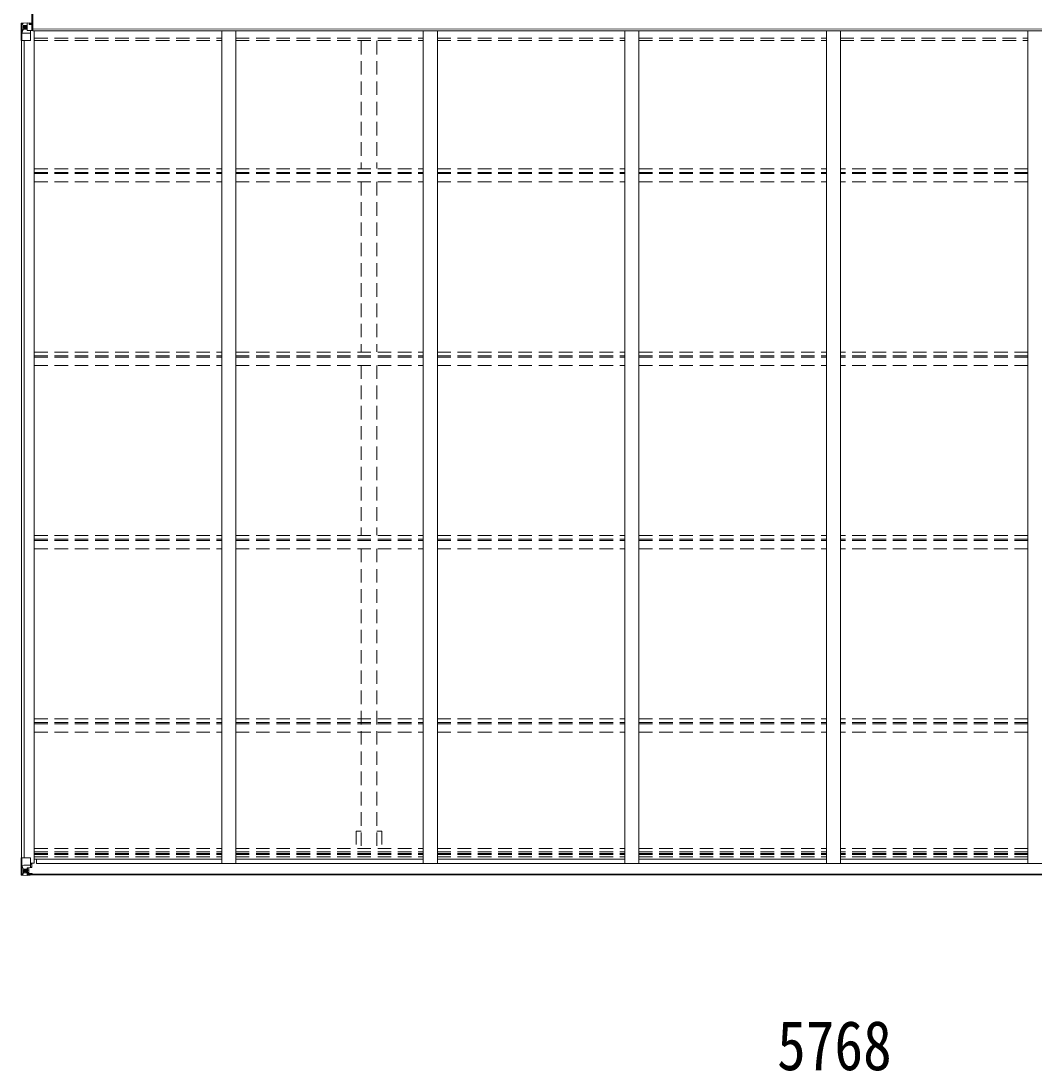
# Model space of a CAD drawing. Units: millimetres at full size, sheet at 1:40; details may follow other scales. Extents: x -11243 to 11243, y -7760 to 7760.
# Drawn here: x 1794 to 5397, y 247 to 3978 of the extents above; entities that cross this region are included whole.
import ezdxf
from ezdxf.enums import TextEntityAlignment as Align

# ---------------------------------------------------------------- set-up
doc = ezdxf.new("R2010")
doc.units = ezdxf.units.MM
doc.header["$LTSCALE"] = 40
doc.linetypes.add('DASHED1', pattern=[1.8, 1.2, -0.6])
for name, color, linetype, lineweight in [('0-3_ELV2', 4, 'Continuous', 9), ('0-4_TABLE1', 6, 'Continuous', 9), ('0-6_OTH_LINE', 6, 'Continuous', 9)]:
    doc.layers.add(name, color=color, linetype=linetype, lineweight=lineweight)
doc.styles.add('ＭＳ ゴシック', font='')
doc.styles.get('ＭＳ ゴシック').set_extended_font_data('MS Gothic')

msp = doc.modelspace()

# ---------------------------------------------------------------- linework, layer by layer
at = {"layer": '0-3_ELV2'}
for p, q in [((1823.01, 3970.22), (1833.5, 3970.22)), ((1833.01, 3962.32), (1833.5, 3962.32)), ((1821.24, 3944.44), (1836, 3944.44)), ((1833.01, 3946.71), (1833.5, 3946.71)), ((7525.01, 3949.57), (1836, 3949.84)), ((1836, 3946.52), (1836, 3943.14)), ((7525.01, 3943.14), (1836, 3943.14)), ((1841.51, 986.13), (1841.51, 3943.14)), ((2507.51, 984.31), (2507.51, 3943.14)), ((2557.51, 984.31), (2557.51, 3943.14)), ((3223.51, 984.31), (3223.51, 3943.14)), ((3273.51, 984.31), (3273.51, 3943.14)), ((3939.51, 984.31), (3939.51, 3943.14)), ((3989.51, 984.31), (3989.51, 3943.14)), ((4655.51, 984.31), (4655.51, 3943.14)), ((4705.51, 984.31), (4705.51, 3943.14)), ((5371.51, 984.31), (5371.51, 3943.14)), ((1796.51, 1004.78), (1796.51, 3908.42)), ((1806.21, 1004.78), (1806.21, 3908.42)), ((1841.51, 986.13), (1828.5, 986.13)), ((1841.51, 999.81), (2507.51, 999.81)), ((1849.01, 999.81), (1849.01, 984.3)), ((1849.01, 984.3), (7512.01, 984.3)), ((2557.51, 999.81), (3223.51, 999.81)), ((3273.51, 999.81), (3939.51, 999.81)), ((3989.51, 999.81), (4655.51, 999.81)), ((5371.51, 999.81), (4705.51, 999.81)), ((1818, 946.16), (7543.01, 946.16)), ((1818, 944.01), (7543.01, 944.01))]:
    msp.add_line(p, q, dxfattribs=at)
at = {"layer": '0-3_ELV2', "linetype": 'DASHED1'}
for p, q in [((1841.51, 3916.62), (2507.51, 3916.62)), ((1841.51, 3908.27), (2507.51, 3908.27)), ((2557.51, 3916.62), (3223.51, 3916.62)), ((2557.51, 3908.27), (3223.51, 3908.27)), ((3003.01, 3907.47), (3003.01, 3454.55)), ((3058.01, 3907.47), (3058.01, 3454.55)), ((3273.51, 3916.62), (3939.51, 3916.62)), ((3273.51, 3908.27), (3939.51, 3908.27)), ((3989.51, 3916.62), (4655.51, 3916.62)), ((3989.51, 3908.27), (4655.51, 3908.27)), ((4705.51, 3916.62), (5371.51, 3916.62)), ((4705.51, 3908.27), (5371.51, 3908.27)), ((1841.51, 3453.36), (2507.47, 3453.36)), ((1841.51, 3440.35), (2507.47, 3440.35)), ((1841.51, 3435.8), (2507.47, 3435.8)), ((2557.51, 3453.36), (3223.47, 3453.36)), ((2557.51, 3440.35), (3223.47, 3440.35)), ((2557.51, 3435.8), (3223.47, 3435.8)), ((3273.51, 3453.36), (3939.47, 3453.36)), ((3273.51, 3440.35), (3939.47, 3440.35)), ((3273.51, 3435.8), (3939.47, 3435.8)), ((3989.51, 3453.36), (4655.47, 3453.36)), ((3989.51, 3440.35), (4655.47, 3440.35)), ((3989.51, 3435.8), (4655.47, 3435.8)), ((5371.51, 3453.36), (4705.51, 3453.36)), ((5371.51, 3440.35), (4705.51, 3440.35)), ((5371.51, 3435.8), (4705.51, 3435.8)), ((1841.51, 3406.06), (2507.47, 3406.06)), ((2557.51, 3406.06), (3223.47, 3406.06)), ((3003.01, 3406.19), (3003.01, 2802.89)), ((3058.01, 3406.19), (3058.01, 2802.89)), ((3273.51, 3406.06), (3939.47, 3406.06)), ((3989.51, 3406.06), (4655.47, 3406.06)), ((5371.51, 3406.06), (4705.51, 3406.06)), ((1841.51, 2801.7), (2507.47, 2801.7)), ((2557.51, 2801.7), (3223.47, 2801.7)), ((3273.51, 2801.7), (3939.47, 2801.7)), ((3989.51, 2801.7), (4655.47, 2801.7)), ((5371.51, 2801.7), (4705.51, 2801.7)), ((1841.51, 2788.69), (2507.47, 2788.69)), ((1841.51, 2784.14), (2507.47, 2784.14)), ((2557.51, 2788.69), (3223.47, 2788.69)), ((2557.51, 2784.14), (3223.47, 2784.14)), ((3273.51, 2788.69), (3939.47, 2788.69)), ((3273.51, 2784.14), (3939.47, 2784.14)), ((3989.51, 2788.69), (4655.47, 2788.69)), ((3989.51, 2784.14), (4655.47, 2784.14)), ((5371.51, 2788.69), (4705.51, 2788.69)), ((5371.51, 2784.14), (4705.51, 2784.14)), ((1841.51, 2754.4), (2507.47, 2754.4)), ((2557.51, 2754.4), (3223.47, 2754.4)), ((3003.01, 2754.53), (3003.01, 2151.23)), ((3058.01, 2754.53), (3058.01, 2151.23)), ((3273.51, 2754.4), (3939.47, 2754.4)), ((3989.51, 2754.4), (4655.47, 2754.4)), ((5371.51, 2754.4), (4705.51, 2754.4)), ((1841.51, 2150.04), (2507.47, 2150.04)), ((1841.51, 2137.03), (2507.47, 2137.03)), ((1841.51, 2132.48), (2507.47, 2132.48)), ((2557.51, 2150.04), (3223.47, 2150.04)), ((2557.51, 2137.03), (3223.47, 2137.03)), ((2557.51, 2132.48), (3223.47, 2132.48)), ((3273.51, 2150.04), (3939.47, 2150.04)), ((3273.51, 2137.03), (3939.47, 2137.03)), ((3273.51, 2132.48), (3939.47, 2132.48)), ((3989.51, 2150.04), (4655.47, 2150.04)), ((3989.51, 2137.03), (4655.47, 2137.03)), ((3989.51, 2132.48), (4655.47, 2132.48)), ((5371.51, 2150.04), (4705.51, 2150.04)), ((5371.51, 2137.03), (4705.51, 2137.03)), ((5371.51, 2132.48), (4705.51, 2132.48)), ((1841.51, 2102.74), (2507.47, 2102.74)), ((2557.51, 2102.74), (3223.47, 2102.74)), ((3003.01, 2102.87), (3003.01, 1039.61)), ((3058.01, 2102.87), (3058.01, 1039.61)), ((3273.51, 2102.74), (3939.47, 2102.74)), ((3989.51, 2102.74), (4655.47, 2102.74)), ((5371.51, 2102.74), (4705.51, 2102.74)), ((1841.51, 1498.38), (2507.47, 1498.38)), ((2557.51, 1498.38), (3223.47, 1498.38)), ((3273.51, 1498.38), (3939.47, 1498.38)), ((3989.51, 1498.38), (4655.47, 1498.38)), ((5371.51, 1498.38), (4705.51, 1498.38)), ((1841.51, 1485.37), (2507.47, 1485.37)), ((1841.51, 1480.82), (2507.47, 1480.82)), ((2557.51, 1485.37), (3223.47, 1485.37)), ((2557.51, 1480.82), (3223.47, 1480.82)), ((3273.51, 1485.37), (3939.47, 1485.37)), ((3273.51, 1480.82), (3939.47, 1480.82)), ((3989.51, 1485.37), (4655.47, 1485.37)), ((3989.51, 1480.82), (4655.47, 1480.82)), ((5371.51, 1485.37), (4705.51, 1485.37)), ((5371.51, 1480.82), (4705.51, 1480.82)), ((1841.51, 1451.08), (2507.47, 1451.08)), ((2557.51, 1451.08), (3223.47, 1451.08)), ((3273.51, 1451.08), (3939.47, 1451.08)), ((3989.51, 1451.08), (4655.47, 1451.08)), ((5371.51, 1451.08), (4705.51, 1451.08)), ((2985.31, 1100.01), (3003.01, 1100.01)), ((2985.31, 1100.01), (2985.31, 1039.61)), ((3058.01, 1100.01), (3075.71, 1100.01)), ((3075.71, 1100.01), (3075.71, 1039.61)), ((1841.51, 1038.42), (2507.51, 1038.42)), ((1841.51, 1025.41), (2507.51, 1025.41)), ((1841.51, 1020.33), (2507.51, 1020.33)), ((1841.51, 1016.41), (2507.51, 1016.41)), ((1841.51, 1008.21), (2507.51, 1008.21)), ((2557.51, 1038.42), (3223.51, 1038.42)), ((2557.51, 1025.41), (3223.51, 1025.41)), ((2557.51, 1020.33), (3223.51, 1020.33)), ((2557.51, 1016.41), (3223.51, 1016.41)), ((2557.51, 1008.21), (3223.51, 1008.21)), ((3273.51, 1038.42), (3939.51, 1038.42)), ((3273.51, 1025.41), (3939.51, 1025.41)), ((3273.51, 1020.33), (3939.51, 1020.33)), ((3273.51, 1016.41), (3939.51, 1016.41)), ((3273.51, 1008.21), (3939.51, 1008.21)), ((3989.51, 1038.42), (4655.51, 1038.42)), ((3989.51, 1025.41), (4655.51, 1025.41)), ((3989.51, 1020.33), (4655.51, 1020.33)), ((3989.51, 1016.41), (4655.51, 1016.41)), ((3989.51, 1008.21), (4655.51, 1008.21)), ((5371.51, 1038.42), (4705.51, 1038.42)), ((5371.51, 1025.41), (4705.51, 1025.41)), ((5371.51, 1020.33), (4705.51, 1020.33)), ((5371.51, 1016.41), (4705.51, 1016.41)), ((5371.51, 1008.21), (4705.51, 1008.21))]:
    msp.add_line(p, q, dxfattribs=at)
at = {"layer": '0-4_TABLE1'}
for p, q in [((1835, 3946.51), (1835, 4009.51)), ((1794.51, 3969.13), (1794.51, 3908.42)), ((1795.44, 3970.09), (1795.44, 3970.13)), ((1804.41, 3970.52), (1796.49, 3970.05)), ((1797.35, 3969.08), (1797.35, 3969.01)), ((1797.35, 3908.42), (1797.35, 3969.01)), ((1801.32, 3965.63), (1798.58, 3969.3)), ((1802.17, 3962.12), (1804.51, 3962.18)), ((1802.17, 3948.65), (1802.17, 3962.12)), ((1816.51, 3971.31), (1804.51, 3970.52)), ((1804.51, 3962.18), (1816.51, 3962.18)), ((1809.03, 3954.98), (1809.03, 3954.02)), ((1816.51, 3944.64), (1816.51, 3971.42)), ((1823.01, 3971.82), (1823.01, 3965.88)), ((1832.01, 3966.45), (1823.01, 3966.5)), ((1833.01, 3945.58), (1833.01, 3965.73)), ((1797.89, 3935.3), (1802.04, 3947.39)), ((1797.89, 3935.3), (1804.51, 3935.09)), ((1804.51, 3948.62), (1802.17, 3948.65)), ((1804.51, 3948.62), (1804.51, 3948.62)), ((1816.51, 3948.62), (1804.51, 3948.62)), ((1804.51, 3935.09), (1828.51, 3935.09)), ((1816.51, 3944.64), (1823.01, 3944.64)), ((1817.33, 3944.43), (1817.33, 3944.64)), ((1827.68, 3942.78), (1817.33, 3944.43)), ((1820.03, 3944.64), (1827.68, 3943.41)), ((1823.01, 3944.64), (1832.01, 3944.67)), ((1827.68, 3943.41), (1827.68, 3942.78)), ((1828.51, 3909.42), (1828.51, 3942.52)), ((1794.51, 3908.42), (1827.51, 3908.42)), ((1794.5, 1004.78), (1827.5, 1004.78)), ((1794.5, 944.07), (1794.5, 1004.78)), ((1797.35, 1004.78), (1797.35, 944.2)), ((1797.89, 977.9), (1804.5, 978.11)), ((1797.89, 977.9), (1802.04, 965.81)), ((1804.5, 978.11), (1828.5, 978.11)), ((1827.68, 970.42), (1817.33, 968.77)), ((1827.68, 969.79), (1827.68, 970.42)), ((1828.5, 1003.78), (1828.5, 970.68)), ((1833, 981.78), (1828.5, 981.78)), ((1833, 971.63), (1828.5, 971.66)), ((1832, 969.9), (1832, 971.64)), ((1833, 986.13), (1833, 969.91)), ((1795.44, 943.11), (1795.44, 943.08)), ((1823, 941.38), (1795.44, 943.07)), ((1804.41, 942.69), (1796.49, 943.16)), ((1797.35, 944.13), (1797.35, 944.2)), ((1801.32, 947.57), (1798.58, 943.9)), ((1804.5, 964.58), (1802.17, 964.55)), ((1802.17, 964.55), (1802.17, 951.08)), ((1802.17, 951.08), (1804.5, 951.02)), ((1818, 964.58), (1804.5, 964.58)), ((1804.5, 964.58), (1804.5, 964.58)), ((1818, 951.02), (1804.5, 951.02)), ((1816.5, 941.9), (1804.5, 942.68)), ((1809.98, 958.22), (1809.98, 959.18)), ((1816.5, 967.88), (1816.5, 941.78)), ((1818, 947.49), (1816.5, 947.49)), ((1816.5, 942.67), (1823, 942.27)), ((1817.33, 968.14), (1827.68, 969.79)), ((1817.33, 968.77), (1817.33, 968.14)), ((1822, 960.98), (1818, 960.98)), ((1822, 952.78), (1818, 952.78)), ((1826.5, 947.85), (1818, 947.85)), ((1823, 943.19), (1818, 943.28)), ((1818.11, 949.15), (1822, 949.15)), ((1818.5, 948.94), (1818.5, 948.78)), ((1833.5, 948.81), (1818.5, 948.94)), ((1818.5, 948.78), (1828.5, 948.69)), ((1818.5, 946.82), (1818.5, 948.78)), ((1826.5, 946.85), (1818.5, 946.85)), ((1826.5, 946.82), (1818.5, 946.82)), ((1822, 968.88), (1822, 948.92)), ((1823, 944.01), (1823, 941.38)), ((1826.5, 947.85), (1826.5, 946.16)), ((1827.96, 969.87), (1833, 969.91)), ((1828, 943.58), (1828, 944.01)), ((1828.3, 943.58), (1828, 943.58)), ((1828.3, 943.58), (1830, 944.01)), ((1828.5, 947.08), (1834.5, 947.08)), ((1833.5, 946.16), (1833.5, 947.08)), ((1834.5, 948.76), (1834.5, 946.16))]:
    msp.add_line(p, q, dxfattribs=at)
msp.add_lwpolyline([(1836, 4009.51), (1833.5, 4009.51), (1833.5, 3946.51), (1836, 3946.51)], close=True, dxfattribs=at)
for points in [[(1795.44, 3970.13), (1804.51, 3970.69), (1823.01, 3971.82)], [(1808.07, 3956.9), (1807.11, 3956.9), (1807.11, 3955.94), (1808.07, 3955.94)], [(1809.99, 3957.86), (1809.99, 3958.82), (1809.03, 3958.82), (1809.03, 3957.86)], [(1809.03, 3954.02), (1809.99, 3954.02), (1809.99, 3954.98)], [(1810.95, 3955.94), (1811.91, 3955.94), (1811.91, 3956.9), (1810.95, 3956.9)], [(1833.01, 3965.73), (1832.99, 3965.84), (1823.01, 3965.88)], [(1808.06, 957.26), (1807.1, 957.26), (1807.1, 956.3), (1808.06, 956.3)], [(1809.98, 959.18), (1809.02, 959.18), (1809.02, 958.22)], [(1809.02, 955.34), (1809.02, 954.38), (1809.98, 954.38), (1809.98, 955.34)], [(1810.94, 956.3), (1811.9, 956.3), (1811.9, 957.26), (1810.94, 957.26)], [(1823, 942.78), (1818, 942.78), (1818, 968.25)], [(1828.5, 947.08), (1828.5, 948.7), (1834.5, 948.65)]]:
    msp.add_lwpolyline(points, dxfattribs=at)
for centre in [(1809.51, 3956.42), (1809.5, 956.78)]:
    msp.add_circle(centre, 5.3, dxfattribs=at)
for centre, radius, start, end in [((1795.5, 3969.13), 0.999, 93.4424, 179.95083), ((1795.5, 3969.09), 0.999, 93.4424, 179.95083), ((1795.51, 3969.14), 1, 93.50017, 180.00079), ((1796.66, 3982.74), 12.7, 269.24466, 275.10311), ((1798.63, 3969.13), 1.28, 131.17831, 182.45895), ((1808.07, 3957.86), 0.96, 270, 0), ((1808.07, 3954.98), 0.96, 0, 90), ((1810.95, 3957.86), 0.96, 180, 270), ((1810.95, 3954.98), 0.96, 90, 180), ((1817.44, 3945.36), 0.937, 230.93398, 263.26766), ((1827.57, 3942.48), 0.937, 2.32209, 83.26766), ((1827.57, 3941.85), 0.937, 2.32209, 83.26766), ((1827.51, 3909.42), 1, 270, 0), ((1827.5, 1003.78), 1, 0, 90), ((1827.57, 971.36), 0.937, 276.73234, 357.67791), ((1827.57, 970.72), 0.937, 276.73234, 357.67791), ((1795.5, 944.11), 0.999, 180.04917, 266.5576), ((1795.5, 944.07), 0.999, 180.04917, 266.5576), ((1795.5, 944.07), 1, 179.99921, 266.49983), ((1796.66, 930.46), 12.7, 84.89689, 90.75534), ((1798.63, 944.07), 1.28, 177.54105, 228.82169), ((1808.06, 958.22), 0.96, 270, 0), ((1808.06, 955.34), 0.96, 0, 90), ((1810.94, 958.22), 0.96, 180, 270), ((1810.94, 955.34), 0.96, 90, 180), ((1817.44, 967.84), 0.937, 96.73234, 177.67791), ((1817.44, 967.21), 0.937, 96.73234, 177.67791), ((1818.5, 946.35), 0.5, 89.99891, 179.99891), ((1818.52, 949.45), 0.513, 178.95293, 268.11972), ((1818.51, 949.28), 0.5, 179.95536, 269.47105), ((1818.51, 946.32), 0.5, 90.00309, 180.00198), ((1833.64, 941.12), 7.69, 83.56574, 91.03001)]:
    msp.add_arc(centre, radius, start, end, dxfattribs=at)
for centre, major_axis, ratio, start_param, end_param in [((1797.44, 3970.21), (2, 0.12), 0.060933, 2.0712557, 3.1453404), ((1996.44, 3982.45), (201, 12.36), 0.060933, 3.1453404, 3.145839), ((1799.3, 3962.04), (0.03, 5), 0.573921, 0.7672717, 1.551125), ((1797.64, 3967.12), (-0.02, 3), 0.466854, 0.125683, 0.7596956), ((1722.76, 3962.18), (81.75, 0), 0.061163, 6.2824128, 6.2831853), ((1832.01, 3965.74), (1, -0.012), 0.707053, 4.7036637, 6.124411), ((1798.62, 3937.65), (0.85, 2.32), 0.403757, 3.0087805, 3.9744392), ((1800.77, 3948.67), (0, 3), 0.468246, 1.5772882, 2.0127935), ((1832.01, 3945.58), (1, 0.021), 0.906239, 0.0187047, 1.589501), ((1798.62, 975.55), (0.85, -2.32), 0.403757, 3.0087805, 3.9744392), ((1797.44, 942.99), (2, -0.12), 0.060933, 2.0712557, 3.1453404), ((1996.44, 930.76), (201, -12.36), 0.060933, 3.1453404, 3.145839), ((1797.63, 946.09), (-0.02, -3), 0.466854, 0.125683, 0.7596956), ((1799.3, 951.16), (0.03, -5), 0.573921, 0.7672717, 1.551125), ((1800.77, 964.53), (0, -3), 0.468246, 1.5772882, 2.0127935), ((1722.76, 951.02), (81.75, 0), 0.061163, 6.2824128, 6.2831853)]:
    msp.add_ellipse(centre, major_axis=major_axis, ratio=ratio, start_param=start_param, end_param=end_param, dxfattribs=at)

# ---------------------------------------------------------------- texts
at = {"layer": '0-6_OTH_LINE', "color": 7, "style": 'ＭＳ ゴシック', "width": 0.85}
msp.add_text('5768', height=176, dxfattribs=at).set_placement((4480.51, 197.33), align=Align.BOTTOM_LEFT)

doc.saveas('drawing.dxf')
